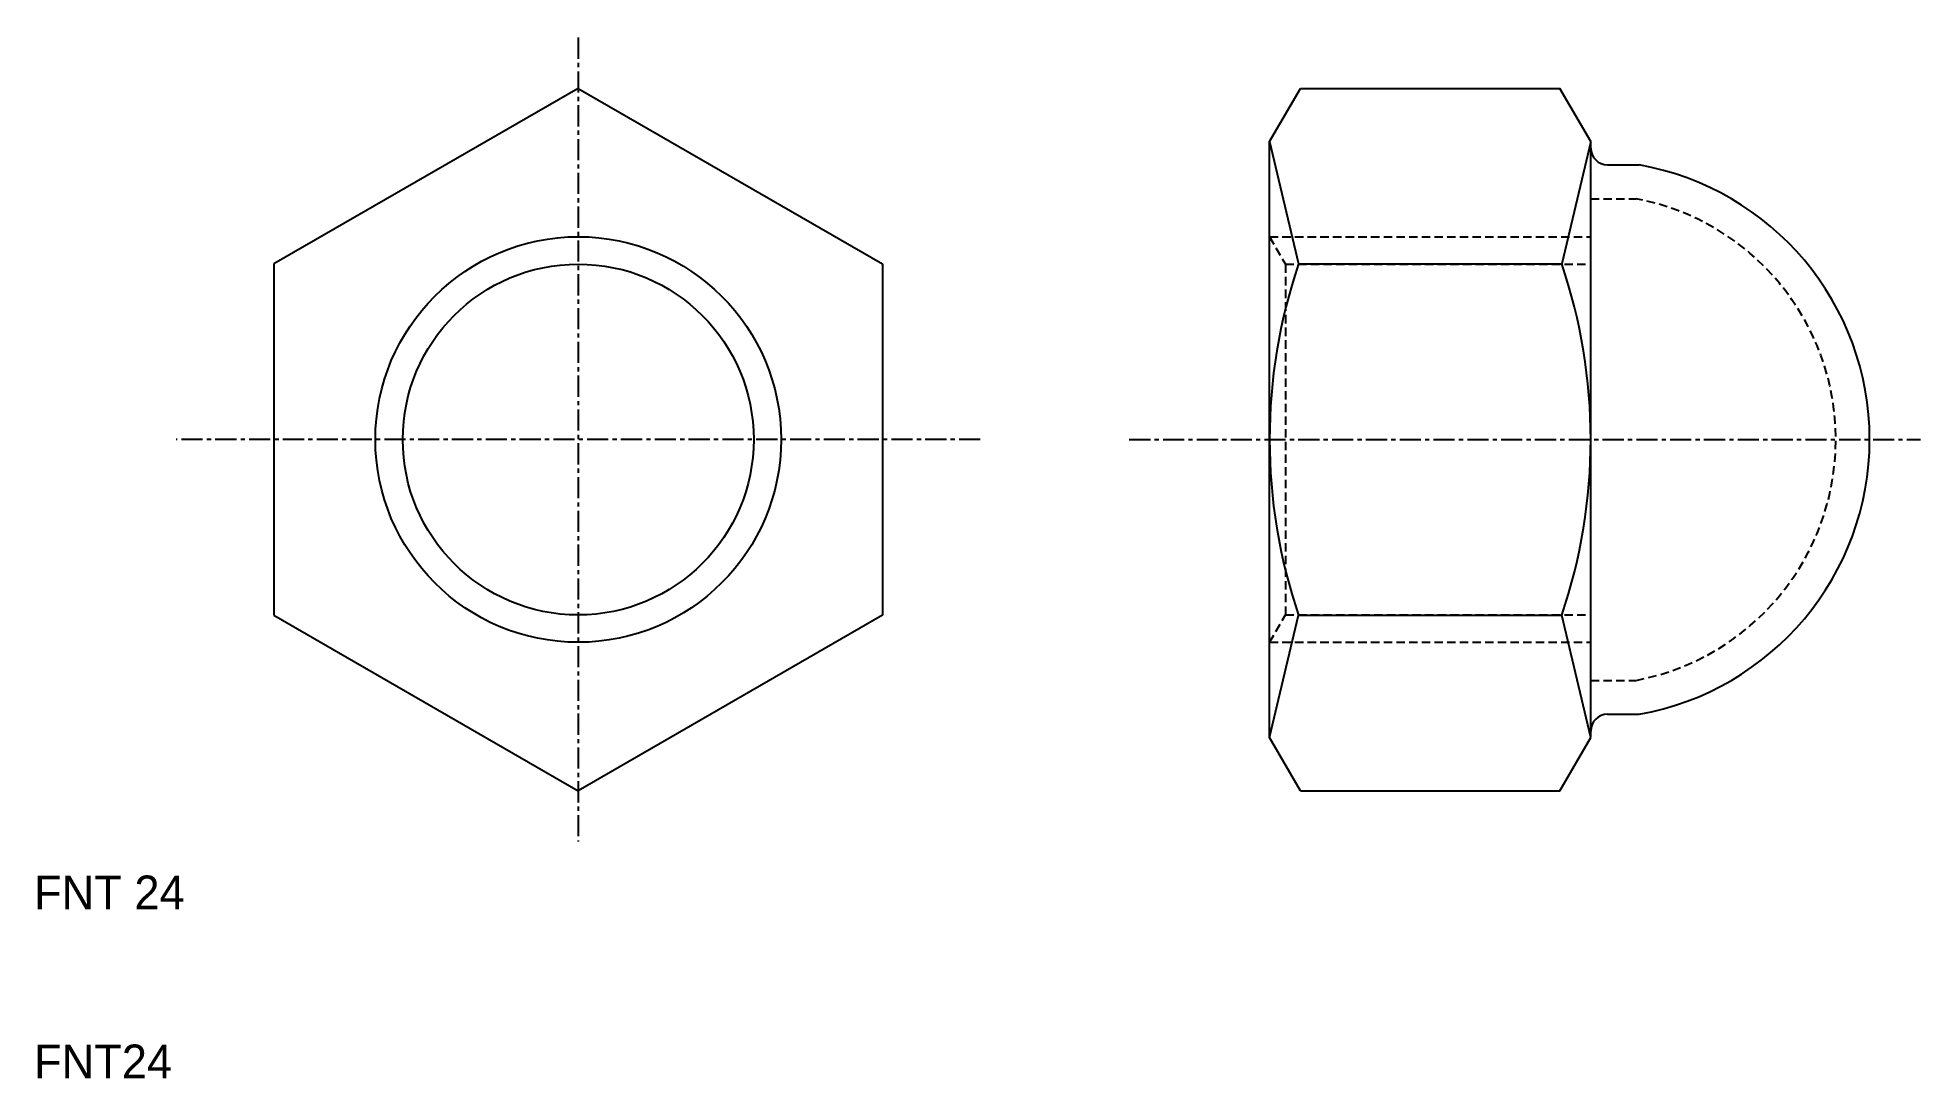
# Model space of a CAD drawing. Extents: x 10 to 122, y 10 to 72.
import ezdxf

# ---------------------------------------------------------------- set-up
doc = ezdxf.new("R2010")
doc.units = 0
doc.linetypes.add('CENTER', pattern=[2, 1.25, -0.25, 0.25, -0.25])
doc.linetypes.add('DASHED', pattern=[0.75, 0.5, -0.25])
doc.layers.get('0').update_dxf_attribs({"linetype": 'CONTINUOUS'})
doc.layers.add('CENTER', color=1, linetype='CENTER')

msp = doc.modelspace()

# ---------------------------------------------------------------- linework, layer by layer
at = {"color": 7, "linetype": 'CONTINUOUS'}
for p, q in [((42.2, 68.58), (24.2, 58.19)), ((42.2, 68.58), (60.2, 58.19)), ((83.1, 65.44), (84.92, 68.58)), ((84.92, 68.58), (100.28, 68.58)), ((102.1, 65.44), (100.28, 68.58)), ((83.1, 65.44), (84.81, 58.19)), ((83.1, 30.16), (83.1, 65.44)), ((102.1, 65.44), (100.39, 58.19)), ((102.1, 30.16), (102.1, 65.44)), ((103.1, 64.05), (104.96, 64.05)), ((24.2, 58.19), (24.2, 37.4)), ((60.2, 58.19), (60.2, 37.4)), ((84.81, 58.19), (100.39, 58.19)), ((24.2, 37.4), (42.2, 27.01)), ((60.2, 37.4), (42.2, 27.01)), ((83.1, 30.16), (84.81, 37.4)), ((84.81, 37.4), (100.39, 37.4)), ((102.1, 30.16), (100.39, 37.4)), ((103.1, 31.55), (104.96, 31.55)), ((84.92, 27.01), (83.1, 30.16)), ((100.28, 27.01), (102.1, 30.16)), ((84.92, 27.01), (100.28, 27.01))]:
    msp.add_line(p, q, dxfattribs=at)
at = {"color": 3, "linetype": 'DASHED'}
for p, q in [((102.1, 62.05), (104.78, 62.05)), ((83.1, 59.8), (102.1, 59.8)), ((83.1, 59.8), (84.04, 58.17)), ((84.04, 58.17), (102.1, 58.17)), ((84.04, 58.17), (84.04, 37.42)), ((83.1, 35.8), (84.04, 37.42)), ((84.04, 37.42), (102.1, 37.42)), ((83.1, 35.8), (102.1, 35.8)), ((102.1, 33.55), (104.78, 33.55))]:
    msp.add_line(p, q, dxfattribs=at)
at = {"color": 3, "linetype": 'CONTINUOUS'}
msp.add_circle((42.2, 47.8), 12, dxfattribs=at)
at = {"color": 7, "linetype": 'CONTINUOUS'}
msp.add_circle((42.2, 47.8), 10.38, dxfattribs=at)
for centre, radius, start, end in [((103.1, 65.05), 1, 180, 270), ((102.1, 47.8), 16.5, 279.9865, 80.0134), ((115.5, 47.8), 32.4, 161.2918, 198.7084), ((69.7, 47.8), 32.4, 341.2916, 18.7082), ((103.1, 30.55), 1, 90, 180)]:
    msp.add_arc(centre, radius, start, end, dxfattribs=at)
at = {"color": 3, "linetype": 'DASHED'}
msp.add_arc((102.1, 47.8), 14.5, 280.6548, 79.345, dxfattribs=at)
at = {"layer": 'CENTER', "color": 1, "linetype": 'CENTER'}
for p, q in [((42.2, 71.58), (42.2, 24.01)), ((65.98, 47.8), (18.41, 47.8)), ((74.8, 47.8), (121.6, 47.8))]:
    msp.add_line(p, q, dxfattribs=at)

# ---------------------------------------------------------------- texts
at = {"color": 7, "linetype": 'CONTINUOUS'}
for s, p in [('FNT 24', (10, 20)), ('FNT24', (10, 10))]:
    msp.add_text(s, height=2, dxfattribs=at).set_placement(p)

doc.saveas('drawing.dxf')
